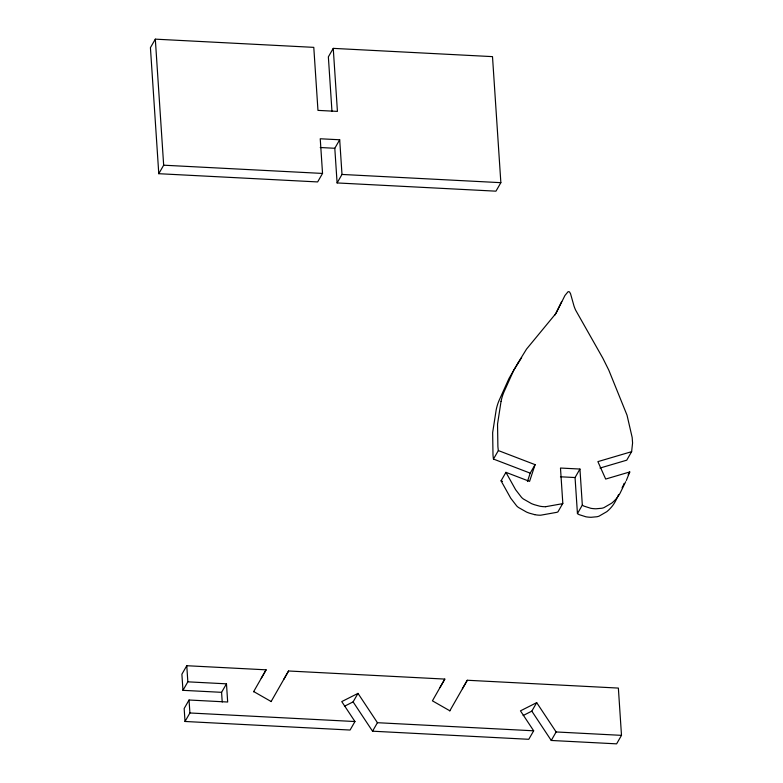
<?xml version="1.0" encoding="UTF-8"?>
<svg xmlns="http://www.w3.org/2000/svg" width="783" height="783" viewBox="0 0 783 783"><rect width="100%" height="100%" fill="white"/><g stroke="black" fill="none" stroke-linecap="round" stroke-linejoin="round"><path stroke-width="1.17" d="M599.984 468.068L626.743 460.179L631.627 451.674L632.576 442.992L632.184 437.531L627.026 415.186L608.802 370.153L602.841 358.183L575.642 310.146A50.357 43.956 29.9 0 1 574.056 306.212L570.543 293.733L569.476 291.873L568.145 291.628L564.944 295.494L556.096 313.249L526.538 349.091L517.984 362.96M501.051 401.395L497.538 424.102L497.89 446.506A88.567 77.311 29.9 0 0 498.35 450.568L493.466 459.063L530.199 473.147L535.092 464.652L498.35 450.568M631.627 451.674L597.889 461.627L605.68 479.059L629.767 471.953L626.341 480.478M527.439 481.525L530.199 473.147M535.092 464.652L529.572 481.388L505.935 472.335L501.051 480.831L510.731 498.213L516.721 505.975A21.278 18.577 29.9 0 0 518.444 507.462L526.558 512.082A45.091 39.356 29.9 0 0 529.494 513.208L534.691 514.637M624.031 483.473L623.542 484.726M554.99 314.962L561.695 301.514M617.513 496.96L617.797 496.334M618.081 495.717L618.648 494.474M622.994 485.949L623.278 485.343M617.229 497.577L616.661 498.81M616.368 499.427L615.125 501.825A44.66 38.984 29.9 0 1 606.845 511.642L598.995 516.183A21.376 18.655 29.9 0 1 596.93 516.751L591.087 517.289A34.383 30.008 29.9 0 1 585.938 516.8L579.019 514.597A12.988 11.344 29.9 0 1 577.443 513.589L575.055 477.542L579.939 469.046L560.481 468.038L562.82 503.371L557.936 511.867A14.965 13.066 29.9 0 1 556.83 512.327L540.701 515.204A26.563 23.187 29.9 0 1 534.691 514.637M622.7 486.566L622.094 487.78M625.695 481.692L620.019 493.329A44.66 38.984 29.9 0 1 611.729 503.136L603.879 507.687A21.376 18.655 29.9 0 1 601.814 508.255L595.971 508.784A34.383 30.008 29.9 0 1 590.822 508.304L583.903 506.092A12.988 11.344 29.9 0 1 582.327 505.094L579.939 469.046M253.555 691.79L266.112 669.827L186.775 665.716L181.891 674.212L182.958 690.332L221.579 692.329L226.473 683.833L187.842 681.836L182.958 690.332M271.084 701.607L288.575 670.992L444.813 679.086L432.422 700.834L449.873 710.807M449.794 710.876L467.285 680.251L618.364 688.081L621.496 735.354L616.612 743.85L551.252 740.464L531.814 711.14L536.698 702.645L556.136 731.958L621.496 735.354M333.245 48.37L337.424 111.392L317.967 110.383L313.787 47.362L155.318 39.15L150.424 47.646L158.783 173.699L317.644 181.93L322.537 173.434L320.237 138.767L339.695 139.775L341.995 174.443L337.101 182.938L495.962 191.169L500.856 182.674L492.497 56.63L333.245 48.37L328.361 56.875L331.972 111.411M158.783 173.699L163.667 165.193L155.318 39.15M337.101 182.938L334.801 148.281L339.695 139.775M226.473 683.833L227.677 702.018L189.046 700.012L184.162 708.517L185.023 721.476L350.079 730.04L354.963 721.535L341.75 701.597L357.997 693.376L377.426 722.699L533.673 730.803L528.779 739.299L372.542 731.195L353.104 701.881L357.997 693.376M185.023 721.476L189.907 712.98L189.046 700.012M261.219 678.323L266.112 669.827M283.691 679.487L288.575 670.992M372.542 731.195L377.426 722.699M439.929 687.591L444.813 679.086M462.391 688.746L467.285 680.251M577.443 513.589L582.327 505.094M628.132 474.782L629.767 471.953M551.252 740.464L556.136 731.958M517.837 363.204L508.989 378.483L498.947 400.779A61.7 53.861 29.9 0 0 496.177 409.901L492.654 432.598L492.996 455.001A88.567 77.311 29.9 0 0 493.466 459.063M521.654 357.596L513.873 369.987L503.831 392.273A61.7 53.861 29.9 0 0 501.061 401.395M344.442 706.266L353.104 701.881M536.698 702.645L520.46 710.856L533.673 730.803M523.152 715.525L531.814 711.14M545.594 506.709L561.724 503.831A14.965 13.066 29.9 0 0 562.82 503.371M320.218 147.517L334.801 148.281M163.667 165.193L322.537 173.434M341.995 174.443L500.856 182.674M560.462 476.788L575.055 477.542M189.907 712.98L354.963 721.535M501.051 480.831L502.52 481.398M253.721 691.575L271.172 701.539M505.935 472.335L515.625 489.718L521.605 497.469A21.278 18.577 29.9 0 0 523.338 498.967L531.442 503.586A45.091 39.356 29.9 0 0 534.378 504.702L539.585 506.141A26.563 23.187 29.9 0 0 545.594 506.718M221.579 692.329L222.225 702.028M186.775 665.716L187.842 681.836"/></g></svg>
